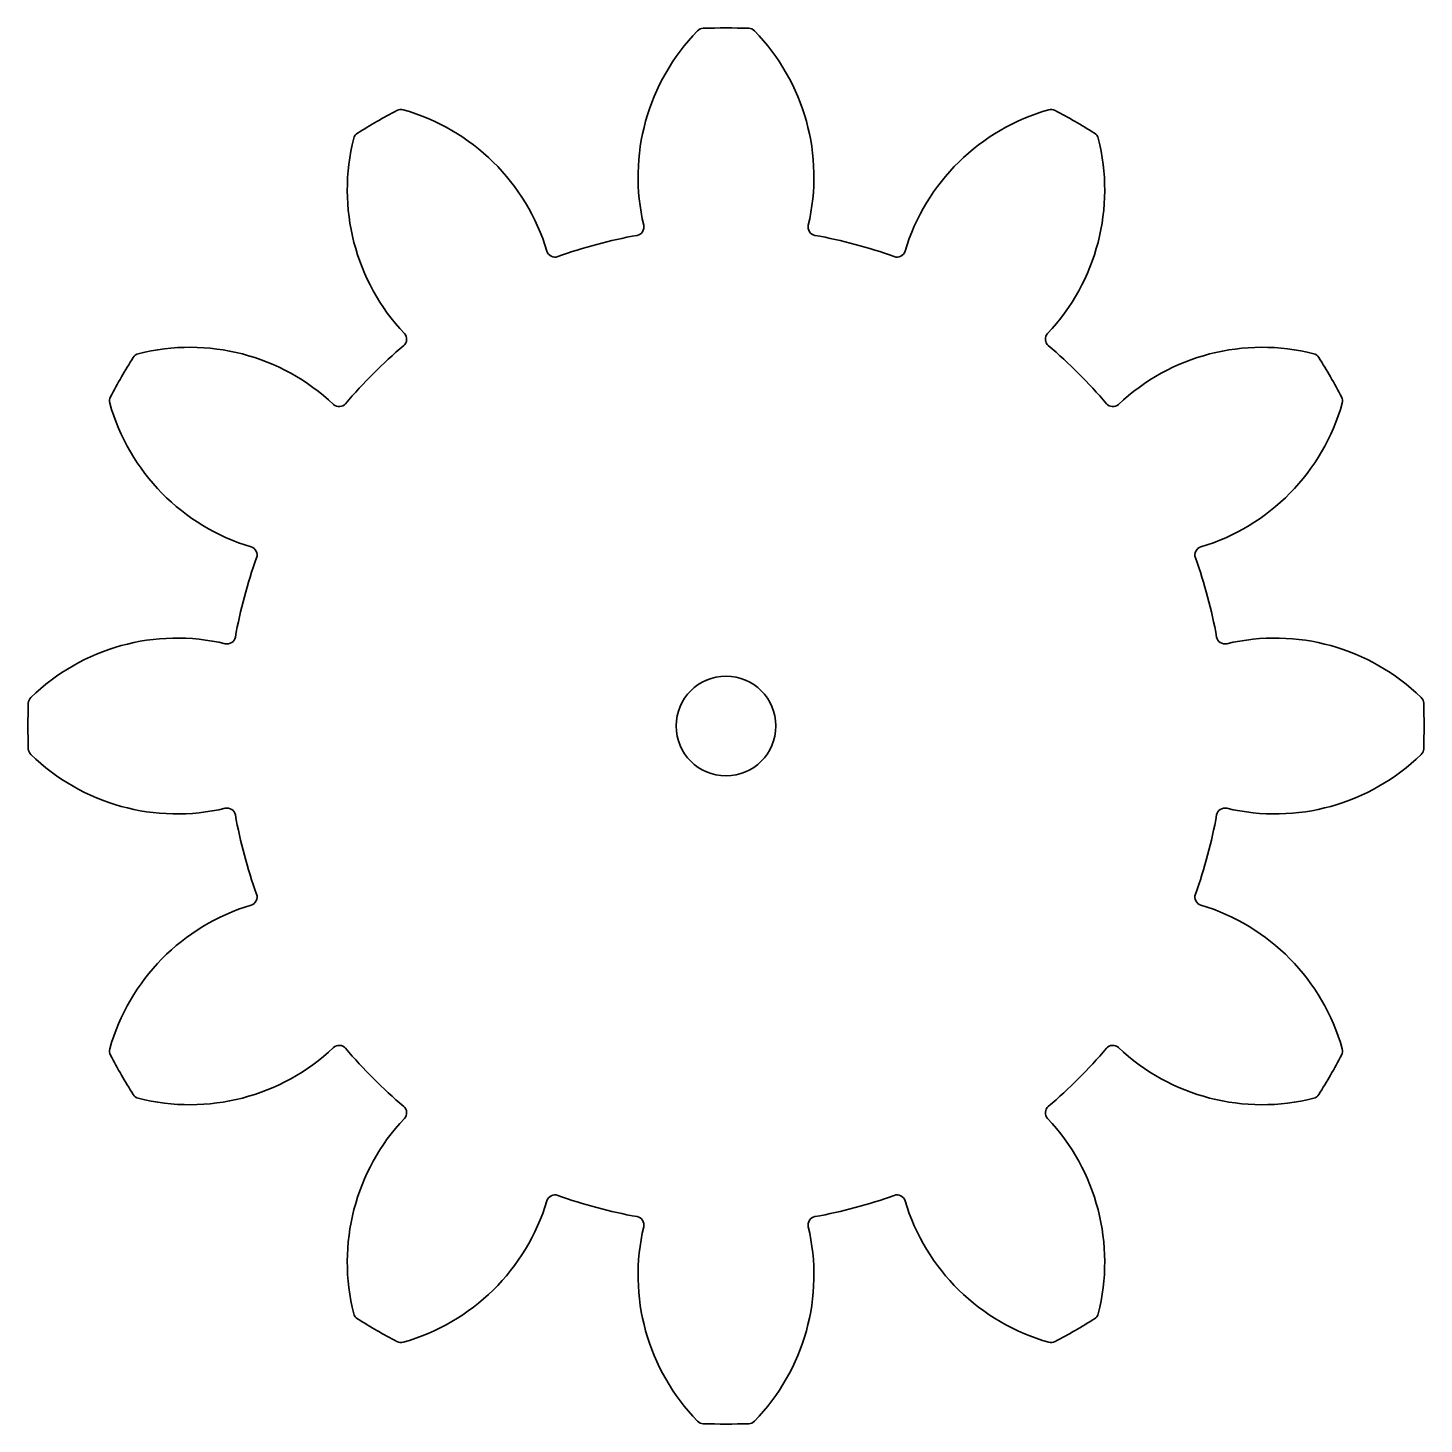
# Model space of a CAD drawing. Header units: millimetres. Extents: x 2635.7 to 2719.7, y 2034.8 to 2118.8.
import ezdxf

# ---------------------------------------------------------------- set-up
doc = ezdxf.new("R2010")
doc.units = ezdxf.units.MM

msp = doc.modelspace()

# ---------------------------------------------------------------- linework, layer by layer
at = {"color": 7, "lineweight": 35}
msp.add_circle((2677.699, 2076.795), 3, dxfattribs=at)
for centre, radius, start, end in [((2685.021, 2109.822), 12.613, 135.7589, 193.29731), ((2676.343, 2118.273), 0.5, 91.87212, 135.7589), ((2677.699, 2076.795), 42, 88.12788, 91.87212), ((2679.054, 2118.273), 0.5, 44.24109, 88.12788), ((2670.377, 2109.822), 12.613, 346.70269, 44.24109), ((2677.699, 2076.795), 42, 118.12788, 121.87213), ((2658.134, 2113.394), 0.5, 74.24109, 118.12788), ((2654.844, 2101.736), 12.613, 16.70269, 74.24109), ((2700.553, 2101.736), 12.613, 105.75891, 163.29731), ((2697.263, 2113.394), 0.5, 61.87213, 105.75891), ((2677.699, 2076.795), 42, 58.12787, 61.87213), ((2667.526, 2109.058), 12.613, 165.75891, 223.2973), ((2655.786, 2112.038), 0.5, 121.87213, 165.75891), ((2687.871, 2109.058), 12.613, 316.70269, 14.24109), ((2699.612, 2112.038), 0.5, 14.24109, 58.12787), ((2672.259, 2106.806), 0.5, 280.27285, 13.29731), ((2683.138, 2106.806), 0.5, 166.70269, 259.72715), ((2677.699, 2076.795), 30, 100.27285, 109.72715), ((2677.699, 2076.795), 30, 70.27285, 79.72715), ((2667.404, 2105.505), 0.5, 196.70269, 289.72715), ((2687.994, 2105.505), 0.5, 250.27285, 343.29731), ((2657.983, 2100.066), 0.5, 310.27285, 43.29731), ((2697.415, 2100.066), 0.5, 136.7027, 229.72715), ((2642.456, 2098.708), 0.5, 104.24109, 148.12787), ((2645.435, 2086.967), 12.613, 46.70269, 104.24109), ((2677.699, 2076.795), 30, 130.27285, 139.72715), ((2677.699, 2076.795), 30, 40.27285, 49.72715), ((2709.962, 2086.967), 12.613, 75.75891, 133.2973), ((2712.942, 2098.708), 0.5, 31.87212, 75.75891), ((2677.699, 2076.795), 42, 148.12787, 151.87213), ((2677.699, 2076.795), 42, 28.12787, 31.87212), ((2641.1, 2096.36), 0.5, 151.87213, 195.75891), ((2652.757, 2099.649), 12.613, 195.75891, 253.29731), ((2654.428, 2096.511), 0.5, 226.7027, 319.72715), ((2700.969, 2096.511), 0.5, 220.27285, 313.29731), ((2702.64, 2099.649), 12.613, 286.70269, 344.24109), ((2714.297, 2096.36), 0.5, 344.24109, 28.12787), ((2648.989, 2087.09), 0.5, 340.27285, 73.29731), ((2706.409, 2087.09), 0.5, 106.70269, 199.72715), ((2677.699, 2076.795), 30, 160.27285, 169.72715), ((2677.699, 2076.795), 30, 10.27285, 19.72715), ((2644.672, 2069.473), 12.613, 76.7027, 134.2411), ((2647.688, 2082.234), 0.5, 256.70269, 349.72715), ((2707.71, 2082.234), 0.5, 190.27285, 283.2973), ((2710.726, 2069.473), 12.613, 45.75891, 103.29731), ((2677.699, 2076.795), 42, 178.12788, 181.87212), ((2636.221, 2078.151), 0.5, 134.2411, 178.12788), ((2719.177, 2078.151), 0.5, 1.87213, 45.75891), ((2677.699, 2076.795), 42, 358.12787, 1.87213), ((2636.221, 2075.439), 0.5, 181.87212, 225.7589), ((2644.672, 2084.117), 12.613, 225.7589, 283.2973), ((2710.726, 2084.117), 12.613, 256.70269, 314.24109), ((2719.177, 2075.439), 0.5, 314.24109, 358.12787), ((2647.688, 2071.356), 0.5, 10.27285, 103.29731), ((2677.699, 2076.795), 30, 190.27285, 199.72715), ((2677.699, 2076.795), 30, 340.27285, 349.72715), ((2707.71, 2071.356), 0.5, 76.7027, 169.72715), ((2648.989, 2066.5), 0.5, 286.70269, 19.72715), ((2706.409, 2066.5), 0.5, 160.27285, 253.29731), ((2652.757, 2053.94), 12.613, 106.70269, 164.24109), ((2702.64, 2053.94), 12.613, 15.75891, 73.29731), ((2641.1, 2057.23), 0.5, 164.24109, 208.12787), ((2645.435, 2066.622), 12.613, 255.75891, 313.29731), ((2654.428, 2057.079), 0.5, 40.27285, 133.2973), ((2677.699, 2076.795), 30, 220.27285, 229.72715), ((2677.699, 2076.795), 30, 310.27285, 319.72715), ((2700.969, 2057.079), 0.5, 46.70269, 139.72715), ((2709.962, 2066.622), 12.613, 226.7027, 284.24109), ((2714.297, 2057.23), 0.5, 331.87213, 15.75891), ((2677.699, 2076.795), 42, 208.12787, 211.87213), ((2677.699, 2076.795), 42, 328.12788, 331.87213), ((2642.456, 2054.882), 0.5, 211.87213, 255.75891), ((2657.983, 2053.524), 0.5, 316.70269, 49.72715), ((2697.415, 2053.524), 0.5, 130.27285, 223.2973), ((2712.942, 2054.882), 0.5, 284.24109, 328.12788), ((2667.526, 2044.532), 12.613, 136.7027, 194.24109), ((2687.871, 2044.532), 12.613, 345.75891, 43.29731), ((2654.844, 2051.853), 12.613, 285.75891, 343.29731), ((2667.404, 2048.085), 0.5, 70.27285, 163.29731), ((2677.699, 2076.795), 30, 250.27285, 259.72715), ((2677.699, 2076.795), 30, 280.27285, 289.72715), ((2687.994, 2048.085), 0.5, 16.70269, 109.72715), ((2700.553, 2051.853), 12.613, 196.70269, 254.24109), ((2672.259, 2046.784), 0.5, 346.70269, 79.72715), ((2683.138, 2046.784), 0.5, 100.27285, 193.29731), ((2685.021, 2043.768), 12.613, 166.70269, 224.2411), ((2670.377, 2043.768), 12.613, 315.75891, 13.29731), ((2655.786, 2041.552), 0.5, 194.24109, 238.12787), ((2699.612, 2041.552), 0.5, 301.87213, 345.75891), ((2677.699, 2076.795), 42, 238.12787, 241.87212), ((2677.699, 2076.795), 42, 298.12787, 301.87213), ((2658.134, 2040.196), 0.5, 241.87212, 285.75891), ((2697.263, 2040.196), 0.5, 254.24109, 298.12787), ((2676.343, 2035.317), 0.5, 224.2411, 268.12788), ((2677.699, 2076.795), 42, 268.12788, 271.87212), ((2679.054, 2035.317), 0.5, 271.87212, 315.75891)]:
    msp.add_arc(centre, radius, start, end, dxfattribs=at)

doc.saveas('drawing.dxf')
